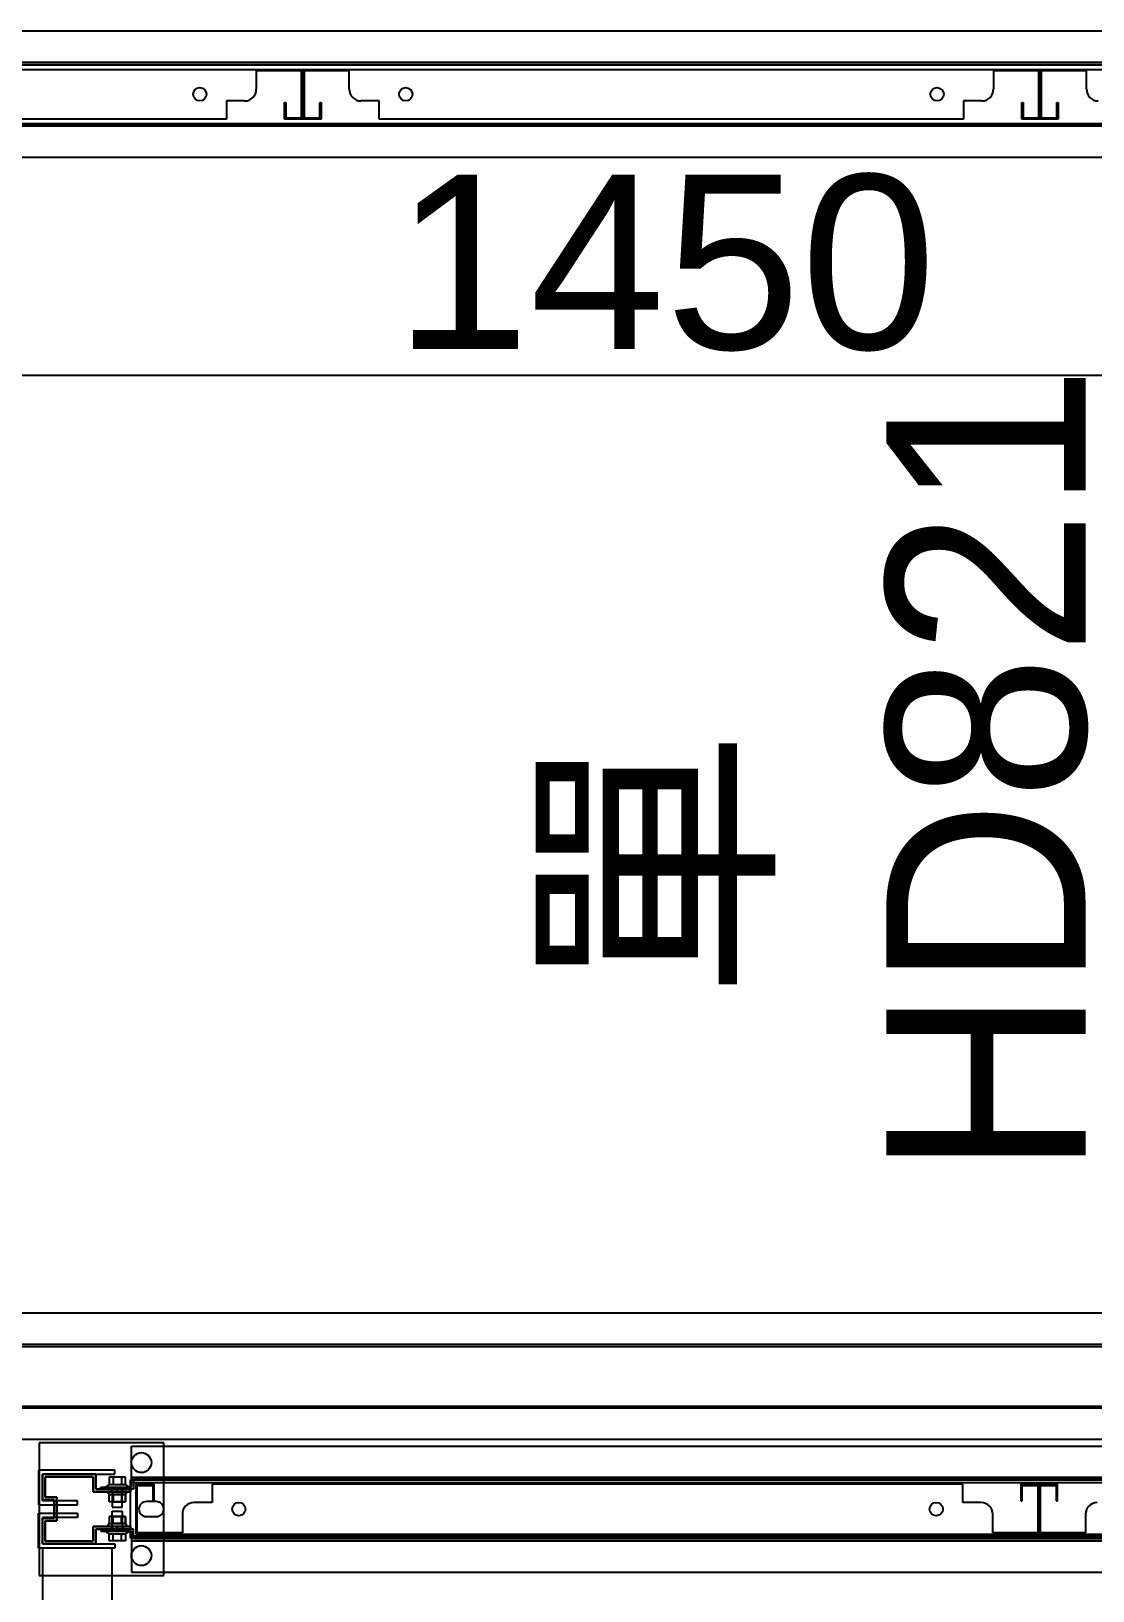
# Model space of a CAD drawing. Header units: millimetres. Extents: x 15382 to 37298, y 7351 to 31127.
# Drawn here: x 23911 to 24550, y 19286 to 20225 of the extents above; entities that cross this region are included whole.
import ezdxf

# ---------------------------------------------------------------- set-up
doc = ezdxf.new("R2010")
doc.units = ezdxf.units.MM
for name, color, linetype in [('111', 7, 'Continuous'), ('113', 3, 'Continuous'), ('114', 6, 'Continuous'), ('115', 30, 'Continuous'), ('116', 12, 'Continuous'), ('444-2', 5, 'Continuous'), ('M40', 3, 'Continuous'), ('M6', 7, 'Continuous'), ('文字', 7, 'Continuous'), ('標註', 252, 'Continuous')]:
    doc.layers.add(name, color=color, linetype=linetype)
doc.styles.get("Standard").update_dxf_attribs({"font": 'arial.ttf'})
doc.styles.add('新細明體', font='')
doc.styles.get('新細明體').set_extended_font_data('PMingLiU')
doc.dimstyles.new('ISO-25', dxfattribs={"dimtxt": 2.5, "dimasz": 2.5, "dimexe": 1.25, "dimexo": 0.625, "dimtad": 1, "dimtxsty": 'Standard', "dimcen": 2.5, "dimadec": 0, "dimazin": 0, "dimtfac": 1, "dimtmove": 0, "dimatfit": 3, "dimfxl": 1, "dimarcsym": 0})

# ---------------------------------------------------------------- blocks, each defined once
blk = doc.blocks.new('*D45')
at = {"layer": 'Defpoints', "color": 0, "transparency": 16777216}
for p in [(23567.53, 20018.1), (23567.53, 19557.56), (25017.53, 19557.56)]:
    blk.add_point(p, dxfattribs=at)
at = {"layer": '標註', "color": 0, "lineweight": -2, "transparency": 16777216}
for p, q in [((23567.53, 19564.56), (23567.53, 20053.1)), ((25017.53, 19564.56), (25017.53, 20053.1)), ((24982.53, 20018.1), (23602.53, 20018.1))]:
    blk.add_line(p, q, dxfattribs=at)
at = {"layer": '標註', "color": 0, "transparency": 16777216}
for points in [[(23602.53, 20023.94), (23602.53, 20012.27), (23567.53, 20018.1)], [(24982.53, 20023.94), (24982.53, 20012.27), (25017.53, 20018.1)]]:
    blk.add_solid(points, dxfattribs=at)
at = {"layer": '標註', "color": 0, "transparency": 16777216, "insert": (24292.53, 20085.71), "char_height": 105, "attachment_point": 5}
blk.add_mtext('1450', dxfattribs=at)

msp = doc.modelspace()

# ---------------------------------------------------------------- linework, layer by layer
at = {"layer": '111'}
for p, q in [((24965.027, 20204.998), (23621.027, 20204.998)), ((23621.027, 20169.798), (24965.027, 20169.798)), ((23970.527, 19352.998), (23970.527, 19351.398)), ((24964.527, 19352.998), (23970.527, 19352.998)), ((23970.527, 19317.798), (23970.527, 19352.998)), ((23970.527, 19352.998), (24964.527, 19352.998)), ((23970.527, 19351.398), (24964.527, 19351.398)), ((23986.027, 19339.898), (23980.027, 19339.898)), ((23975.527, 19335.398), (23975.527, 19335.398)), ((23980.027, 19330.898), (23986.027, 19330.898)), ((23990.527, 19335.398), (23990.527, 19335.398)), ((23970.527, 19317.798), (23970.527, 19319.398)), ((23970.527, 19319.398), (24964.527, 19319.398)), ((24964.527, 19317.798), (23970.527, 19317.798)), ((24964.527, 19317.798), (23970.527, 19317.798))]:
    msp.add_line(p, q, dxfattribs=at)
for centre, start, end in [((23980.027, 19335.398), 90, 180), ((23986.027, 19335.398), 0, 90), ((23980.027, 19335.398), 180, 270), ((23986.027, 19335.398), 270, 0)]:
    msp.add_arc(centre, 4.5, start, end, dxfattribs=at)
at = {"layer": '113'}
for p, q in [((23990.527, 19375.398), (23915.527, 19375.398)), ((23915.527, 19375.398), (23915.527, 19295.398)), ((23990.527, 19295.398), (23990.527, 19375.398)), ((23915.527, 19295.398), (23990.527, 19295.398))]:
    msp.add_line(p, q, dxfattribs=at)
at = {"layer": '113', "lineweight": -3}
for centre in [(23977.027, 19363.398), (23977.027, 19307.398)]:
    msp.add_circle(centre, 6, dxfattribs=at)
at = {"layer": '114'}
msp.add_lwpolyline([(23959.527, 17866.898), (23959.527, 19311.898), (23917.527, 19311.898), (23917.527, 17866.898)], close=True, dxfattribs=at)
at = {"layer": '115'}
for p, q in [((24964.027, 20225.398), (23621.027, 20225.398)), ((24964.027, 20206.598), (23621.027, 20206.598)), ((23622.227, 20205.398), (24962.827, 20205.398)), ((23622.227, 20205.398), (24962.827, 20205.398)), ((24964.027, 20168.198), (23621.027, 20168.198)), ((23622.227, 20169.398), (24962.827, 20169.398)), ((23622.227, 20169.398), (24962.827, 20169.398)), ((24964.027, 20149.398), (23621.027, 20149.398)), ((24964.027, 19453.398), (23621.027, 19453.398)), ((24964.027, 19434.598), (23621.027, 19434.598)), ((23622.227, 19433.398), (24962.827, 19433.398)), ((23622.227, 19433.398), (24962.827, 19433.398)), ((24964.027, 19396.198), (23621.027, 19396.198)), ((23622.227, 19397.398), (24962.827, 19397.398)), ((23622.227, 19397.398), (24962.827, 19397.398)), ((24964.027, 19377.398), (23621.027, 19377.398)), ((23971.027, 19348.598), (23971.027, 19373.398)), ((23971.027, 19373.398), (24964.027, 19373.398)), ((23952.527, 19347.398), (23952.527, 19348.598)), ((23952.527, 19348.598), (23971.027, 19348.598)), ((23952.527, 19347.398), (23952.527, 19348.598)), ((23952.527, 19348.598), (23971.027, 19348.598)), ((23971.027, 19348.598), (23971.027, 19354.598)), ((23971.027, 19354.598), (24964.027, 19354.598)), ((24962.827, 19353.398), (23972.227, 19353.398)), ((23972.227, 19353.398), (23972.227, 19347.398)), ((24962.827, 19353.398), (23972.227, 19353.398)), ((23972.227, 19353.398), (23972.227, 19347.398)), ((23972.227, 19347.398), (23952.527, 19347.398)), ((23972.227, 19347.398), (23952.527, 19347.398)), ((23972.227, 19323.398), (23952.527, 19323.398)), ((23952.527, 19323.398), (23952.527, 19322.198)), ((23972.227, 19323.398), (23952.527, 19323.398)), ((23952.527, 19323.398), (23952.527, 19322.198)), ((23952.527, 19322.198), (23971.027, 19322.198)), ((23952.527, 19322.198), (23971.027, 19322.198)), ((23971.027, 19322.198), (23971.027, 19316.198)), ((23971.027, 19322.198), (23971.027, 19297.398)), ((23972.227, 19317.398), (23972.227, 19323.398)), ((23972.227, 19317.398), (23972.227, 19323.398)), ((23971.027, 19316.198), (24964.027, 19316.198)), ((24962.827, 19317.398), (23972.227, 19317.398)), ((24962.827, 19317.398), (23972.227, 19317.398)), ((23971.027, 19297.398), (24964.027, 19297.398))]:
    msp.add_line(p, q, dxfattribs=at)
at = {"layer": '115', "lineweight": -3}
for p, q in [((23959.027, 19348.598), (23966.027, 19348.598)), ((23959.027, 19347.398), (23959.027, 19348.598)), ((23962.527, 19348.598), (23966.027, 19348.598)), ((23962.527, 19347.398), (23962.527, 19348.598)), ((23966.027, 19348.598), (23966.027, 19347.398)), ((23966.027, 19348.598), (23966.027, 19347.398)), ((23966.027, 19347.398), (23959.027, 19347.398)), ((23966.027, 19347.398), (23962.527, 19347.398)), ((23966.027, 19323.398), (23959.027, 19323.398)), ((23959.027, 19323.398), (23959.027, 19322.198)), ((23959.027, 19322.198), (23966.027, 19322.198)), ((23966.027, 19323.398), (23962.527, 19323.398)), ((23962.527, 19323.398), (23962.527, 19322.198)), ((23962.527, 19322.198), (23966.027, 19322.198)), ((23966.027, 19322.198), (23966.027, 19323.398)), ((23966.027, 19322.198), (23966.027, 19323.398))]:
    msp.add_line(p, q, dxfattribs=at)
at = {"layer": '116'}
for p, q in [((23961.027, 19358.898), (23915.027, 19358.898)), ((23915.027, 19358.898), (23915.027, 19339.398)), ((23961.027, 19356.398), (23961.027, 19358.898)), ((23917.527, 19340.398), (23917.527, 19356.398)), ((23917.527, 19356.398), (23961.027, 19356.398)), ((23915.027, 19340.398), (23915.027, 19337.898)), ((23938.527, 19340.398), (23917.527, 19340.398)), ((23938.527, 19337.898), (23938.527, 19340.398)), ((23915.027, 19337.898), (23938.527, 19337.898)), ((23915.027, 19330.398), (23915.027, 19332.898)), ((23915.027, 19332.898), (23938.527, 19332.898)), ((23915.027, 19311.898), (23915.027, 19331.398)), ((23938.527, 19330.398), (23917.527, 19330.398)), ((23917.527, 19330.398), (23917.527, 19314.398)), ((23938.527, 19332.898), (23938.527, 19330.398)), ((23961.027, 19311.898), (23915.027, 19311.898)), ((23917.527, 19314.398), (23961.027, 19314.398)), ((23961.027, 19314.398), (23961.027, 19311.898))]:
    msp.add_line(p, q, dxfattribs=at)
at = {"layer": '444-2'}
for p, q in [((23630.227, 20202.398), (24074.227, 20202.398)), ((24074.227, 20201.598), (24074.227, 20202.398)), ((24074.227, 20202.398), (24518.227, 20202.398)), ((24074.227, 20172.398), (24074.227, 20202.398)), ((24074.227, 20202.398), (24075.027, 20202.398)), ((24074.227, 20202.398), (24074.227, 20172.398)), ((24518.227, 20201.598), (24518.227, 20202.398)), ((24518.227, 20202.398), (24962.227, 20202.398)), ((24518.227, 20172.398), (24518.227, 20202.398)), ((24518.227, 20202.398), (24519.027, 20202.398)), ((24518.227, 20202.398), (24518.227, 20172.398)), ((24073.427, 20201.598), (24046.227, 20201.598)), ((24046.227, 20201.598), (24046.227, 20190.398)), ((24073.427, 20173.198), (24073.427, 20201.598)), ((24102.227, 20201.598), (24075.027, 20201.598)), ((24075.027, 20201.598), (24075.027, 20173.198)), ((24102.227, 20190.398), (24102.227, 20201.598)), ((24517.427, 20201.598), (24490.227, 20201.598)), ((24490.227, 20201.598), (24490.227, 20190.398)), ((24517.427, 20173.198), (24517.427, 20201.598)), ((24546.227, 20201.598), (24519.027, 20201.598)), ((24519.027, 20201.598), (24519.027, 20173.198)), ((24546.227, 20190.398), (24546.227, 20201.598)), ((24039.227, 20183.398), (24028.227, 20183.398)), ((24028.227, 20183.398), (24028.227, 20172.398)), ((24063.227, 20172.398), (24063.227, 20182.398)), ((24063.227, 20182.398), (24064.027, 20182.398)), ((24064.027, 20182.398), (24064.027, 20173.198)), ((24084.427, 20173.198), (24084.427, 20182.398)), ((24084.427, 20182.398), (24085.227, 20182.398)), ((24085.227, 20182.398), (24085.227, 20172.398)), ((24120.227, 20183.398), (24109.227, 20183.398)), ((24120.227, 20172.398), (24120.227, 20183.398)), ((24483.227, 20183.398), (24472.227, 20183.398)), ((24472.227, 20183.398), (24472.227, 20172.398)), ((24507.227, 20172.398), (24507.227, 20182.398)), ((24507.227, 20182.398), (24508.027, 20182.398)), ((24508.027, 20182.398), (24508.027, 20173.198)), ((24528.427, 20173.198), (24528.427, 20182.398)), ((24528.427, 20182.398), (24529.227, 20182.398)), ((24529.227, 20182.398), (24529.227, 20172.398)), ((24028.227, 20172.398), (23676.227, 20172.398)), ((24074.227, 20172.398), (24063.227, 20172.398)), ((24064.027, 20173.198), (24073.427, 20173.198)), ((24085.227, 20172.398), (24074.227, 20172.398)), ((24075.027, 20173.198), (24084.427, 20173.198)), ((24472.227, 20172.398), (24120.227, 20172.398)), ((24518.227, 20172.398), (24507.227, 20172.398)), ((24508.027, 20173.198), (24517.427, 20173.198)), ((24529.227, 20172.398), (24518.227, 20172.398)), ((24519.027, 20173.198), (24528.427, 20173.198)), ((23984.727, 19350.398), (23973.727, 19350.398)), ((23973.727, 19350.398), (23973.727, 19320.398)), ((23974.527, 19321.198), (23974.527, 19349.598)), ((23974.527, 19349.598), (23983.927, 19349.598)), ((23983.927, 19349.598), (23983.927, 19340.398)), ((23984.727, 19340.398), (23984.727, 19350.398)), ((24471.727, 19350.398), (24019.727, 19350.398)), ((24019.727, 19350.398), (24019.727, 19339.398)), ((24471.727, 19339.398), (24471.727, 19350.398)), ((24517.727, 19350.398), (24506.727, 19350.398)), ((24506.727, 19350.398), (24506.727, 19340.398)), ((24507.527, 19340.398), (24507.527, 19349.598)), ((24507.527, 19349.598), (24516.927, 19349.598)), ((24516.927, 19349.598), (24516.927, 19321.198)), ((24517.727, 19320.398), (24517.727, 19350.398)), ((24528.727, 19350.398), (24517.727, 19350.398)), ((24517.727, 19350.398), (24517.727, 19320.398)), ((24518.527, 19321.198), (24518.527, 19349.598)), ((24518.527, 19349.598), (24527.927, 19349.598)), ((24527.927, 19349.598), (24527.927, 19340.398)), ((24528.727, 19340.398), (24528.727, 19350.398)), ((23983.927, 19340.398), (23984.727, 19340.398)), ((24019.727, 19339.398), (24008.727, 19339.398)), ((24482.727, 19339.398), (24471.727, 19339.398)), ((24506.727, 19340.398), (24507.527, 19340.398)), ((24527.927, 19340.398), (24528.727, 19340.398)), ((24001.727, 19332.398), (24001.727, 19321.198)), ((24489.727, 19321.198), (24489.727, 19332.398)), ((24545.727, 19332.398), (24545.727, 19321.198)), ((23973.727, 19321.198), (23973.727, 19320.398)), ((23973.727, 19320.398), (24517.727, 19320.398)), ((23973.727, 19320.398), (23974.527, 19320.398)), ((24001.727, 19321.198), (23974.527, 19321.198)), ((24516.927, 19321.198), (24489.727, 19321.198)), ((24517.727, 19321.198), (24517.727, 19320.398)), ((24517.727, 19320.398), (24961.727, 19320.398)), ((24517.727, 19320.398), (24518.527, 19320.398)), ((24545.727, 19321.198), (24518.527, 19321.198))]:
    msp.add_line(p, q, dxfattribs=at)
for centre in [(24012.227, 20187.398), (24136.227, 20187.398), (24456.227, 20187.398), (24035.727, 19335.398), (24455.727, 19335.398)]:
    msp.add_circle(centre, 4, dxfattribs=at)
for centre, start, end in [((24039.227, 20190.398), 270, 0), ((24109.227, 20190.398), 180, 270), ((24483.227, 20190.398), 270, 0), ((24553.227, 20190.398), 180, 270), ((24008.727, 19332.398), 90, 180), ((24482.727, 19332.398), 0, 90), ((24552.727, 19332.398), 90, 180)]:
    msp.add_arc(centre, 7, start, end, dxfattribs=at)
at = {"layer": 'M40'}
for p, q in [((23949.527, 19356.398), (23917.527, 19356.398)), ((23917.527, 19356.398), (23917.527, 19340.898)), ((23917.527, 19340.898), (23917.527, 19356.398)), ((23917.527, 19356.398), (23949.527, 19356.398)), ((23919.127, 19342.498), (23919.127, 19354.798)), ((23919.127, 19354.798), (23947.927, 19354.798)), ((23947.927, 19354.798), (23919.127, 19354.798)), ((23919.127, 19354.798), (23919.127, 19342.498)), ((23947.927, 19354.798), (23947.927, 19345.798)), ((23947.927, 19345.798), (23947.927, 19354.798)), ((23949.527, 19347.398), (23949.527, 19356.398)), ((23949.527, 19356.398), (23949.527, 19347.398)), ((23917.527, 19340.898), (23924.527, 19340.898)), ((23924.527, 19340.898), (23917.527, 19340.898)), ((23926.127, 19342.498), (23919.127, 19342.498)), ((23919.127, 19342.498), (23926.127, 19342.498)), ((23924.527, 19340.898), (23924.527, 19329.898)), ((23924.527, 19329.898), (23924.527, 19340.898)), ((23926.127, 19328.298), (23926.127, 19342.498)), ((23926.127, 19342.498), (23926.127, 19328.298)), ((23947.927, 19347.398), (23947.927, 19345.798)), ((23947.927, 19345.798), (23970.527, 19345.798)), ((23947.927, 19345.798), (23949.527, 19345.798)), ((23970.527, 19345.798), (23947.927, 19345.798)), ((23970.527, 19347.398), (23949.527, 19347.398)), ((23949.527, 19347.398), (23970.527, 19347.398)), ((23959.027, 19347.398), (23959.027, 19345.798)), ((23962.527, 19347.398), (23962.527, 19345.798)), ((23966.027, 19347.398), (23966.027, 19345.798)), ((23970.527, 19345.798), (23970.527, 19347.398)), ((23970.527, 19347.398), (23970.527, 19345.798)), ((23924.527, 19329.898), (23917.527, 19329.898)), ((23917.527, 19329.898), (23917.527, 19314.398)), ((23917.527, 19314.398), (23917.527, 19329.898)), ((23917.527, 19329.898), (23924.527, 19329.898)), ((23919.127, 19315.998), (23919.127, 19328.298)), ((23919.127, 19328.298), (23926.127, 19328.298)), ((23926.127, 19328.298), (23919.127, 19328.298)), ((23919.127, 19328.298), (23919.127, 19315.998)), ((23970.527, 19324.998), (23947.927, 19324.998)), ((23947.927, 19324.998), (23947.927, 19315.998)), ((23947.927, 19323.398), (23947.927, 19324.998)), ((23947.927, 19324.998), (23970.527, 19324.998)), ((23947.927, 19315.998), (23947.927, 19324.998)), ((23947.927, 19324.998), (23949.527, 19324.998)), ((23949.527, 19314.398), (23949.527, 19323.398)), ((23949.527, 19323.398), (23970.527, 19323.398)), ((23970.527, 19323.398), (23949.527, 19323.398)), ((23949.527, 19323.398), (23949.527, 19314.398)), ((23959.027, 19324.998), (23959.027, 19323.398)), ((23962.527, 19324.998), (23962.527, 19323.398)), ((23966.027, 19324.998), (23966.027, 19323.398)), ((23970.527, 19323.398), (23970.527, 19324.998)), ((23970.527, 19324.998), (23970.527, 19323.398)), ((23917.527, 19314.398), (23949.527, 19314.398)), ((23949.527, 19314.398), (23917.527, 19314.398)), ((23947.927, 19315.998), (23919.127, 19315.998)), ((23919.127, 19315.998), (23947.927, 19315.998))]:
    msp.add_line(p, q, dxfattribs=at)
at = {"layer": 'M40', "lineweight": -3}
for p, q in [((23959.027, 19347.398), (23966.027, 19347.398)), ((23959.027, 19345.798), (23959.027, 19347.398)), ((23966.027, 19345.798), (23959.027, 19345.798)), ((23962.527, 19347.398), (23966.027, 19347.398)), ((23962.527, 19345.798), (23962.527, 19347.398)), ((23966.027, 19345.798), (23962.527, 19345.798)), ((23966.027, 19347.398), (23966.027, 19345.798)), ((23966.027, 19347.398), (23966.027, 19345.798)), ((23966.027, 19324.998), (23959.027, 19324.998)), ((23959.027, 19324.998), (23959.027, 19323.398)), ((23959.027, 19323.398), (23966.027, 19323.398)), ((23966.027, 19324.998), (23962.527, 19324.998)), ((23962.527, 19324.998), (23962.527, 19323.398)), ((23962.527, 19323.398), (23966.027, 19323.398)), ((23966.027, 19323.398), (23966.027, 19324.998)), ((23966.027, 19323.398), (23966.027, 19324.998))]:
    msp.add_line(p, q, dxfattribs=at)
at = {"layer": 'M6'}
for p, q in [((23957.527, 19350.298), (23955.527, 19348.798)), ((23955.527, 19348.798), (23955.527, 19348.598)), ((23955.527, 19348.598), (23959.527, 19348.598)), ((23967.527, 19354.598), (23957.527, 19354.598)), ((23957.527, 19354.598), (23957.527, 19350.298)), ((23967.527, 19354.598), (23957.527, 19354.598)), ((23957.527, 19354.598), (23957.527, 19350.298)), ((23957.527, 19350.298), (23967.527, 19350.298)), ((23959.527, 19348.598), (23959.527, 19336.598)), ((23960.027, 19354.598), (23960.027, 19350.298)), ((23965.027, 19354.598), (23965.027, 19350.298)), ((23965.527, 19336.598), (23965.527, 19348.598)), ((23965.527, 19348.598), (23969.527, 19348.598)), ((23967.527, 19350.298), (23967.527, 19354.598)), ((23967.527, 19350.298), (23967.527, 19354.598)), ((23969.527, 19348.798), (23967.527, 19350.298)), ((23969.527, 19348.598), (23969.527, 19348.798)), ((23956.527, 19345.598), (23956.527, 19345.798)), ((23956.527, 19345.798), (23968.527, 19345.798)), ((23957.527, 19344.098), (23956.527, 19345.598)), ((23957.527, 19339.798), (23957.527, 19344.098)), ((23957.527, 19344.098), (23967.527, 19344.098)), ((23957.527, 19339.798), (23957.527, 19344.098)), ((23957.527, 19339.798), (23957.527, 19344.098)), ((23957.527, 19344.098), (23965.027, 19344.098)), ((23967.527, 19339.798), (23957.527, 19339.798)), ((23967.527, 19339.798), (23957.527, 19339.798)), ((23965.027, 19339.798), (23957.527, 19339.798)), ((23967.527, 19344.098), (23960.027, 19344.098)), ((23960.027, 19344.098), (23960.027, 19339.798)), ((23960.027, 19339.798), (23967.527, 19339.798)), ((23965.027, 19344.098), (23965.027, 19339.798)), ((23968.527, 19345.598), (23967.527, 19344.098)), ((23967.527, 19344.098), (23967.527, 19339.798)), ((23967.527, 19344.098), (23967.527, 19339.798)), ((23967.527, 19339.798), (23967.527, 19344.098)), ((23968.527, 19345.798), (23968.527, 19345.598)), ((23967.527, 19330.998), (23957.527, 19330.998)), ((23957.527, 19330.998), (23957.527, 19326.698)), ((23967.527, 19330.998), (23957.527, 19330.998)), ((23957.527, 19330.998), (23957.527, 19326.698)), ((23957.527, 19330.998), (23957.527, 19326.698)), ((23965.027, 19330.998), (23957.527, 19330.998)), ((23959.527, 19336.598), (23965.527, 19336.598)), ((23959.527, 19322.198), (23959.527, 19334.198)), ((23959.527, 19334.198), (23965.527, 19334.198)), ((23960.027, 19326.698), (23960.027, 19330.998)), ((23960.027, 19330.998), (23967.527, 19330.998)), ((23965.027, 19326.698), (23965.027, 19330.998)), ((23965.527, 19334.198), (23965.527, 19322.198)), ((23967.527, 19326.698), (23967.527, 19330.998)), ((23967.527, 19326.698), (23967.527, 19330.998)), ((23967.527, 19330.998), (23967.527, 19326.698)), ((23955.527, 19321.998), (23955.527, 19322.198)), ((23955.527, 19322.198), (23959.527, 19322.198)), ((23957.527, 19320.498), (23955.527, 19321.998)), ((23957.527, 19326.698), (23956.527, 19325.198)), ((23956.527, 19325.198), (23956.527, 19324.998)), ((23956.527, 19324.998), (23968.527, 19324.998)), ((23957.527, 19326.698), (23967.527, 19326.698)), ((23957.527, 19326.698), (23965.027, 19326.698)), ((23957.527, 19316.198), (23957.527, 19320.498)), ((23957.527, 19320.498), (23967.527, 19320.498)), ((23957.527, 19316.198), (23957.527, 19320.498)), ((23967.527, 19326.698), (23960.027, 19326.698)), ((23960.027, 19316.198), (23960.027, 19320.498)), ((23965.027, 19316.198), (23965.027, 19320.498)), ((23965.527, 19322.198), (23969.527, 19322.198)), ((23968.527, 19325.198), (23967.527, 19326.698)), ((23969.527, 19321.998), (23967.527, 19320.498)), ((23967.527, 19320.498), (23967.527, 19316.198)), ((23967.527, 19320.498), (23967.527, 19316.198)), ((23968.527, 19324.998), (23968.527, 19325.198)), ((23969.527, 19322.198), (23969.527, 19321.998)), ((23967.527, 19316.198), (23957.527, 19316.198)), ((23967.527, 19316.198), (23957.527, 19316.198))]:
    msp.add_line(p, q, dxfattribs=at)

# ---------------------------------------------------------------- texts
at = {"layer": '文字', "color": 7, "style": '新細明體'}
msp.add_text('HD821', height=120, rotation=90, dxfattribs=at).set_placement((24545.635, 19535.509))
at = {"layer": '文字', "color": 8, "style": '新細明體'}
msp.add_text('單', height=120, rotation=90, dxfattribs=at).set_placement((24345.635, 19641.911))

# ---------------------------------------------------------------- dimensions: what is measured, and where the dimension line sits
at = {"layer": '標註', "color": 8}
dim = msp.add_linear_dim(base=(23567.527, 20018.103), p1=(25017.527, 19557.561), p2=(23567.527, 19557.561), angle=180, dimstyle='ISO-25', override={"dimscale": 70, "dimtxt": 1.5, "dimasz": 0.5, "dimexe": 0.5, "dimexo": 0.1, "dimgap": 0.2}, dxfattribs=at)
dim.commit()
dim.dimension.update_dxf_attribs({"geometry": '*D45', "text_midpoint": (24292.527, 20085.713)})

doc.saveas('drawing.dxf')
